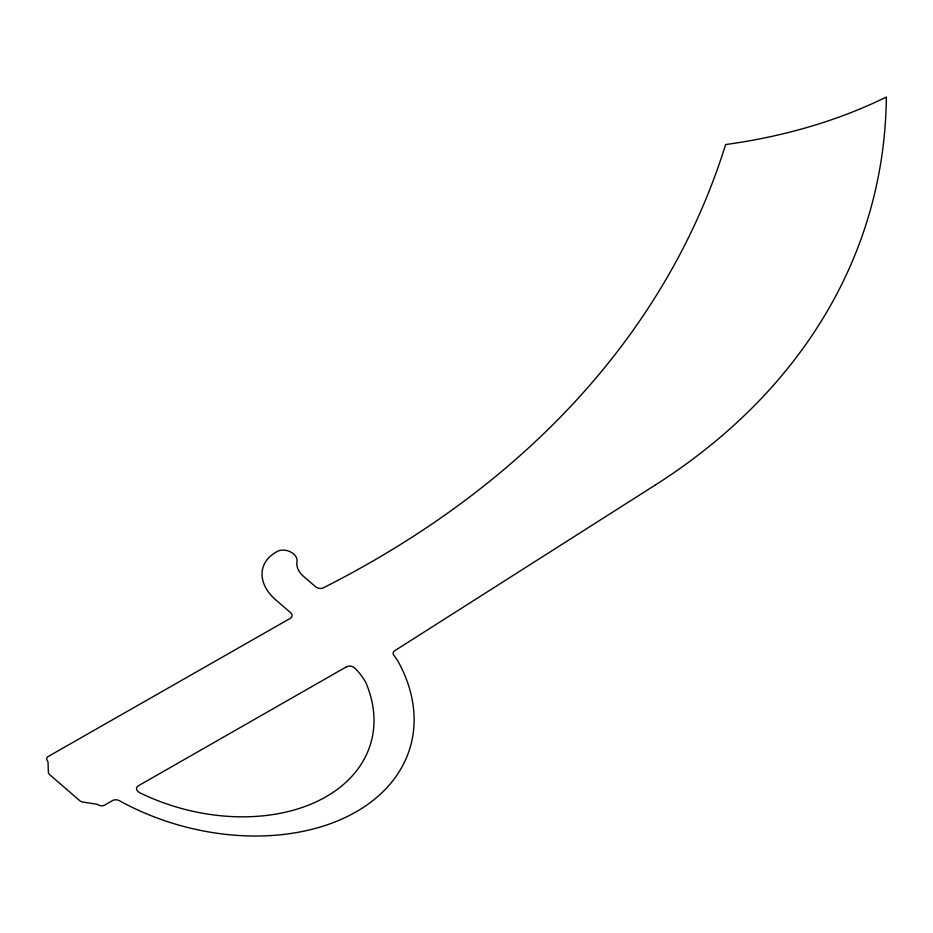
<?xml version="1.0" encoding="UTF-8"?>
<svg xmlns="http://www.w3.org/2000/svg" width="933" height="933" viewBox="0 0 933 933"><rect width="100%" height="100%" fill="white"/><g stroke="black" fill="none" stroke-linecap="round" stroke-linejoin="round"><path stroke-width="1.4" d="M654.791 485.358L394.612 650.814A5.785 4 15.9 0 0 394.064 655.759A71.328 49.274 15.9 0 1 397.691 660.681A201.19 138.994 15.9 0 1 348.814 815.757A201.19 138.994 15.9 0 1 119.529 800.782A5.785 4 15.9 0 0 112.718 800.456L104.286 805.296A4.758 3.289 15.9 0 1 98.665 805.004A5.785 4 15.9 0 0 95.889 804.059L82.967 802.088A4.758 3.289 15.9 0 1 79.702 800.642L49.729 774.705A4.758 3.289 15.9 0 1 48.364 772.209L48.05 762.623A5.785 4 15.9 0 0 47.28 760.558A4.758 3.289 15.9 0 1 48.026 756.605L290.42 618.276A5.785 4 15.9 0 0 290.42 612.491L275.515 599.674A47.548 32.853 15.9 0 1 275.841 552.313A12.024 8.304 15.9 0 1 289.731 551.508A12.024 8.304 15.9 0 1 296.997 561.503A23.78 16.421 15.9 0 0 303.54 576.407L315.424 586.635A5.785 4 15.9 0 0 323.238 587.895A1332.93 920.906 15.9 0 0 725.617 144.545A547.158 378.028 15.9 0 0 886.35 97.009A891.307 615.792 15.9 0 1 654.791 485.358M346.551 666.745L138.142 785.924A5.785 4 15.9 0 0 139.67 792.712A166.704 115.167 15.9 0 0 318.41 800.771A166.704 115.167 15.9 0 0 365.736 682.373A71.328 49.274 15.9 0 0 354.89 668.191A5.785 4 15.9 0 0 346.551 666.745"/></g></svg>
